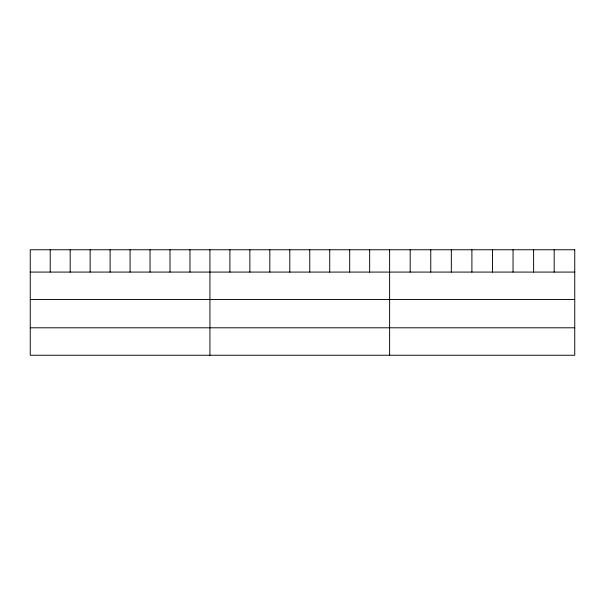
<?xml version="1.0" encoding="UTF-8"?>
<svg xmlns="http://www.w3.org/2000/svg" width="605" height="605" viewBox="0 0 605 605"><rect width="100%" height="100%" fill="white"/><g stroke="black" fill="none" stroke-linecap="round" stroke-linejoin="round"><path stroke-width="0.91" d="M30.25 272.084L574.75 272.084M30.25 299.528L574.75 299.528M30.25 327.797L574.75 327.797M554.18 249.759L554.18 272.084M533.61 249.759L533.61 272.084M513.04 249.759L513.04 272.084M492.47 249.759L492.47 272.084M471.9 249.759L471.9 272.084M451.33 249.759L451.33 272.084M430.76 249.759L430.76 272.084M410.19 249.759L410.19 272.084M389.62 249.759L389.62 355.241M369.655 249.759L369.655 272.084M349.69 249.759L349.69 272.084M329.725 249.759L329.725 272.084M309.76 249.759L309.76 272.084M289.795 249.759L289.795 272.084M269.83 249.759L269.83 272.084M249.865 249.759L249.865 272.084M229.9 249.759L229.9 272.084M209.935 249.759L209.935 355.241M189.97 249.759L189.97 272.084M170.005 249.759L170.005 272.084M150.04 249.759L150.04 272.084M130.075 249.759L130.075 272.084M110.11 249.759L110.11 272.084M90.145 249.759L90.145 272.084M70.18 249.759L70.18 272.084M50.215 249.759L50.215 272.084M574.75 249.759L30.25 249.759L30.25 355.241L574.75 355.241L574.75 249.759"/></g></svg>
